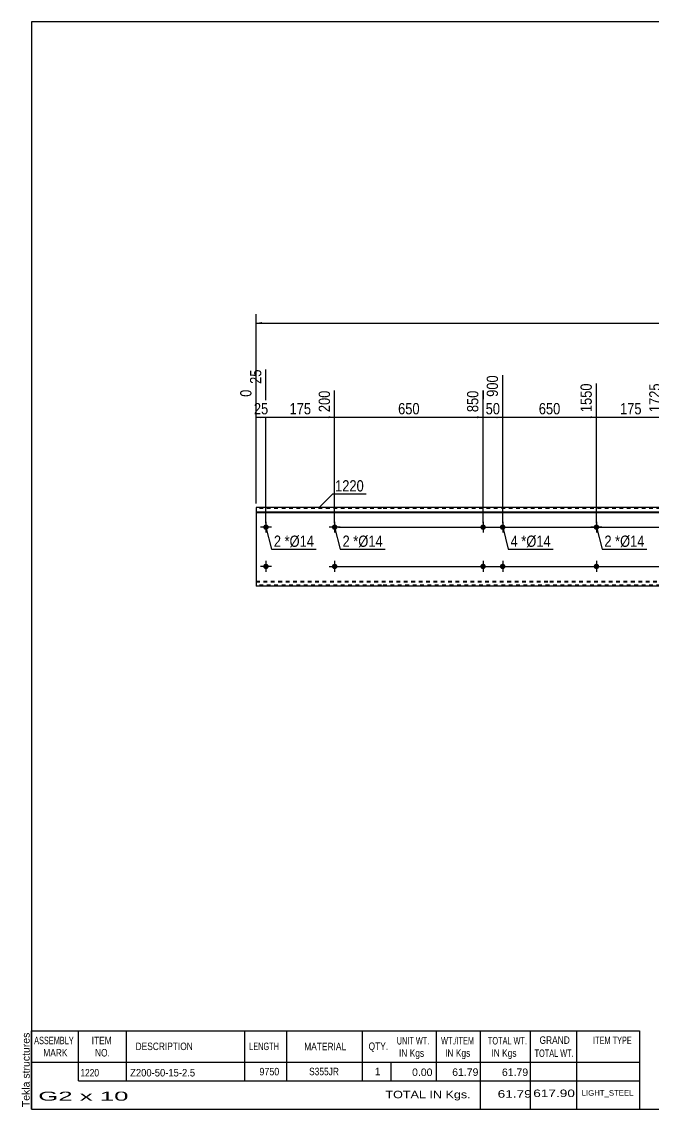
# Model space of a CAD drawing. Header units: millimetres. Extents: x -60 to 343, y -143 to 134.
# Drawn here: x -59.7 to 101.2, y -143.3 to 133.8 of the extents above; entities that cross this region are included whole.
import ezdxf

# ---------------------------------------------------------------- set-up
doc = ezdxf.new("R2010")
doc.units = ezdxf.units.MM
doc.linetypes.add('DXK_LINE_DOT1', pattern=[1.8814, 0.9407, -0.9407])
doc.styles.add('Arial', font='ARIAL.TTF', dxfattribs={"height": 0.2})
doc.styles.add('Arial Narrow', font='ARIALN.TTF', dxfattribs={"height": 0.2})

# ---------------------------------------------------------------- blocks, each defined once
blk = doc.blocks.new('Unknown-629087446-1822')
at = {"color": 5, "linetype": 'Continuous'}
for p, q in [((342.8, 133.75), (-57.2, 133.75)), ((-57.2, 133.75), (-57.2, -143.25)), ((342.8, -143.25), (342.8, 133.75)), ((-57.2, -143.25), (342.8, -143.25))]:
    blk.add_line(p, q, dxfattribs=at)
at = {"color": 174, "linetype": 'Continuous', "style": 'Arial'}
blk.add_text('Tekla structures', height=1.9102, rotation=90, dxfattribs=at).set_placement((-57.7, -142.75))
blk = doc.blocks.new('Bolt-629087446-1223 - 1203')
at = {"linetype": 'Continuous'}
blk.add_hatch(color=3, dxfattribs=at).paths.add_polyline_path([(20.7, -5, -1), (19.3, -5, -1)])
at = {"color": 3, "linetype": 'Continuous'}
for p, q in [((18.6, -5), (21.4, -5)), ((20, -3.6), (20, -6.4))]:
    blk.add_line(p, q, dxfattribs=at)
blk = doc.blocks.new('Part-629087446-1218 - 1203')
at = {"color": 2, "linetype": 'Continuous'}
for p, q in [((0, 10), (0, -10)), ((31.9, 10), (0, 10)), ((0, 8.94), (31.9, 8.94)), ((0, 8.76), (31.9, 8.76)), ((74.69, 10), (32, 10)), ((32, 8.94), (74.69, 8.94)), ((32, 8.76), (74.69, 8.76)), ((116.09, 10), (74.79, 10)), ((74.79, 8.94), (116.09, 8.94)), ((74.79, 8.76), (116.09, 8.76)), ((139.19, 10), (116.19, 10)), ((116.19, 8.94), (139.19, 8.94)), ((116.19, 8.76), (139.19, 8.76)), ((180.58, 10), (139.29, 10)), ((139.29, 8.94), (180.58, 8.94)), ((139.29, 8.76), (180.58, 8.76)), ((209.48, 10), (180.68, 10)), ((180.68, 8.94), (209.48, 8.94)), ((180.68, 8.76), (209.48, 8.76)), ((231.18, 10), (209.58, 10)), ((209.58, 8.94), (231.18, 8.94)), ((209.58, 8.76), (231.18, 8.76)), ((263.17, 10), (231.28, 10)), ((231.28, 8.94), (263.17, 8.94)), ((231.28, 8.76), (263.17, 8.76)), ((263.17, 10), (263.17, -10)), ((31.9, -10), (0, -10)), ((74.69, -10), (32, -10)), ((116.09, -10), (74.79, -10)), ((139.19, -10), (116.19, -10)), ((180.58, -10), (139.29, -10)), ((209.48, -10), (180.68, -10)), ((231.18, -10), (209.58, -10)), ((263.17, -10), (231.28, -10))]:
    blk.add_line(p, q, dxfattribs=at)
at = {"color": 7, "linetype": 'DXK_LINE_DOT1'}
for p, q in [((31.9, 9.75), (0, 9.75)), ((74.69, 9.75), (32, 9.75)), ((116.09, 9.75), (74.79, 9.75)), ((139.19, 9.75), (116.19, 9.75)), ((180.58, 9.75), (139.29, 9.75)), ((209.48, 9.75), (180.68, 9.75)), ((231.18, 9.75), (209.58, 9.75)), ((263.17, 9.75), (231.28, 9.75)), ((0, -8.76), (31.9, -8.76)), ((0, -8.94), (31.9, -8.94)), ((31.9, -9.75), (0, -9.75)), ((32, -8.76), (74.69, -8.76)), ((32, -8.94), (74.69, -8.94)), ((74.69, -9.75), (32, -9.75)), ((74.79, -8.76), (116.09, -8.76)), ((74.79, -8.94), (116.09, -8.94)), ((116.09, -9.75), (74.79, -9.75)), ((116.19, -8.76), (139.19, -8.76)), ((116.19, -8.94), (139.19, -8.94)), ((139.19, -9.75), (116.19, -9.75)), ((139.29, -8.76), (180.58, -8.76)), ((139.29, -8.94), (180.58, -8.94)), ((180.58, -9.75), (139.29, -9.75)), ((180.68, -8.76), (209.48, -8.76)), ((180.68, -8.94), (209.48, -8.94)), ((209.48, -9.75), (180.68, -9.75)), ((209.58, -8.76), (231.18, -8.76)), ((209.58, -8.94), (231.18, -8.94)), ((231.18, -9.75), (209.58, -9.75)), ((231.28, -8.76), (263.17, -8.76)), ((231.28, -8.94), (263.17, -8.94)), ((263.17, -9.75), (231.28, -9.75))]:
    blk.add_line(p, q, dxfattribs=at)
blk = doc.blocks.new('Bolt-629087446-1219 - 1203')
at = {"linetype": 'Continuous'}
for points in [[(58.5, 5, -1), (57.1, 5, -1)], [(63.5, 5, -1), (62.1, 5, -1)], [(58.5, -5, -1), (57.1, -5, -1)], [(63.5, -5, -1), (62.1, -5, -1)]]:
    blk.add_hatch(color=3, dxfattribs=at).paths.add_polyline_path(points)
at = {"color": 3, "linetype": 'Continuous'}
for p, q in [((57.8, 6.4), (57.8, 3.6)), ((62.8, 6.4), (62.8, 3.6)), ((56.4, 5), (59.2, 5)), ((61.4, 5), (64.2, 5)), ((56.4, -5), (59.2, -5)), ((57.8, -3.6), (57.8, -6.4)), ((61.4, -5), (64.2, -5)), ((62.8, -3.6), (62.8, -6.4))]:
    blk.add_line(p, q, dxfattribs=at)
blk = doc.blocks.new('Bolt-629087446-1220 - 1203')
at = {"linetype": 'Continuous'}
blk.add_hatch(color=3, dxfattribs=at).paths.add_polyline_path([(20.7, 5, -1), (19.3, 5, -1)])
at = {"color": 3, "linetype": 'Continuous'}
for p, q in [((20, 6.4), (20, 3.6)), ((21.4, 5), (18.6, 5))]:
    blk.add_line(p, q, dxfattribs=at)
blk = doc.blocks.new('Bolt-629087446-1221 - 1203')
at = {"linetype": 'Continuous'}
blk.add_hatch(color=3, dxfattribs=at).paths.add_polyline_path([(87.39, 5, -1), (85.99, 5, -1)])
at = {"color": 3, "linetype": 'Continuous'}
for p, q in [((86.69, 6.4), (86.69, 3.6)), ((88.09, 5), (85.29, 5))]:
    blk.add_line(p, q, dxfattribs=at)
blk = doc.blocks.new('Bolt-629087446-1222 - 1203')
at = {"linetype": 'Continuous'}
blk.add_hatch(color=3, dxfattribs=at).paths.add_polyline_path([(87.39, -5, -1), (85.99, -5, -1)])
at = {"color": 3, "linetype": 'Continuous'}
for p, q in [((85.29, -5), (88.09, -5)), ((86.69, -3.6), (86.69, -6.4))]:
    blk.add_line(p, q, dxfattribs=at)
blk = doc.blocks.new('Bolt-629087446-1224 - 1203')
at = {"linetype": 'Continuous'}
for points in [[(3.2, 5, -1), (1.8, 5, -1)], [(3.2, -5, -1), (1.8, -5, -1)]]:
    blk.add_hatch(color=3, dxfattribs=at).paths.add_polyline_path(points)
at = {"color": 3, "linetype": 'Continuous'}
for p, q in [((2.5, 6.4), (2.5, 3.6)), ((3.9, 5), (1.1, 5)), ((3.9, -5), (1.1, -5)), ((2.5, -3.6), (2.5, -6.4))]:
    blk.add_line(p, q, dxfattribs=at)
blk = doc.blocks.new('StraightDimension-629087446-1284 - 1203')
at = {"linetype": 'Continuous'}
blk.add_hatch(color=7, dxfattribs=at).paths.add_polyline_path([(61.3, 33.25), (62.8, 33), (61.3, 32.75)])
at = {"color": 7, "linetype": 'Continuous'}
for p, q in [((62.8, 6), (62.8, 43.68)), ((57.8, 6), (57.8, 39.78)), ((57.8, 33), (62.8, 33))]:
    blk.add_line(p, q, dxfattribs=at)
at = {"color": 0}
blk.add_wipeout([(62.73, 33.15), (62.73, 37.35), (57.87, 37.35), (57.87, 33.15)], dxfattribs=at)
at = {"color": 0, "linetype": 'Continuous'}
blk.add_wipeout([(62.2, 44.28), (58, 44.28), (58, 37.6), (62.2, 37.6)], dxfattribs=at)
at = {"color": 3, "linetype": 'Continuous', "style": 'Arial Narrow'}
blk.add_text('900', height=2.863, rotation=90.0002, dxfattribs=at).set_placement((61.6, 38.2))
at = {"color": 3, "style": 'Arial Narrow'}
blk.add_text('50', height=2.863, dxfattribs=at).set_placement((58.47, 33.75))
blk = doc.blocks.new('StraightDimension-629087446-1283 - 1203')
at = {"linetype": 'Continuous'}
blk.add_hatch(color=7, dxfattribs=at).paths.add_polyline_path([(85.19, 33.25), (86.69, 33), (85.19, 32.75)])
at = {"color": 7, "linetype": 'Continuous'}
for p, q in [((62.8, 6), (62.8, 43.68)), ((86.69, 6), (86.69, 41.61)), ((62.8, 33), (86.69, 33))]:
    blk.add_line(p, q, dxfattribs=at)
at = {"color": 0, "linetype": 'Continuous'}
blk.add_wipeout([(86.09, 42.21), (81.89, 42.21), (81.89, 33.7), (86.09, 33.7)], dxfattribs=at)
at = {"color": 0}
blk.add_wipeout([(78.09, 33.15), (78.09, 37.35), (71.4, 37.35), (71.4, 33.15)], dxfattribs=at)
at = {"color": 3, "linetype": 'Continuous', "style": 'Arial Narrow'}
blk.add_text('1550', height=2.863, rotation=90.0002, dxfattribs=at).set_placement((85.49, 34.3))
at = {"color": 3, "style": 'Arial Narrow'}
blk.add_text('650', height=2.863, dxfattribs=at).set_placement((72, 33.75))
blk = doc.blocks.new('StraightDimension-629087446-1282 - 1203')
at = {"linetype": 'Continuous'}
blk.add_hatch(color=7, dxfattribs=at).paths.add_polyline_path([(102.69, 33.25), (104.19, 33), (102.69, 32.75)])
at = {"color": 7, "linetype": 'Continuous'}
for p, q in [((86.69, 6), (86.69, 41.61)), ((104.19, 6), (104.19, 41.61)), ((86.69, 33), (104.19, 33))]:
    blk.add_line(p, q, dxfattribs=at)
at = {"color": 0}
blk.add_wipeout([(98.78, 33.15), (98.78, 37.35), (92.1, 37.35), (92.1, 33.15)], dxfattribs=at)
at = {"color": 0, "linetype": 'Continuous'}
blk.add_wipeout([(103.59, 42.21), (99.39, 42.21), (99.39, 33.7), (103.59, 33.7)], dxfattribs=at)
at = {"color": 3, "linetype": 'Continuous', "style": 'Arial Narrow'}
blk.add_text('1725', height=2.863, rotation=90.0002, dxfattribs=at).set_placement((102.99, 34.3))
at = {"color": 3, "style": 'Arial Narrow'}
blk.add_text('175', height=2.863, dxfattribs=at).set_placement((92.7, 33.75))
blk = doc.blocks.new('StraightDimension-629087446-1286 - 1203')
at = {"linetype": 'Continuous'}
blk.add_hatch(color=7, dxfattribs=at).paths.add_polyline_path([(18.5, 33.25), (20, 33), (18.5, 32.75)])
at = {"color": 7, "linetype": 'Continuous'}
for p, q in [((2.5, 6), (2.5, 45.16)), ((20, 6), (20, 39.78)), ((2.5, 33), (20, 33))]:
    blk.add_line(p, q, dxfattribs=at)
at = {"color": 0}
blk.add_wipeout([(14.59, 33.15), (14.59, 37.35), (7.91, 37.35), (7.91, 33.15)], dxfattribs=at)
at = {"color": 0, "linetype": 'Continuous'}
blk.add_wipeout([(19.4, 40.38), (15.2, 40.38), (15.2, 33.7), (19.4, 33.7)], dxfattribs=at)
at = {"color": 3, "linetype": 'Continuous', "style": 'Arial Narrow'}
blk.add_text('200', height=2.863, rotation=90.0002, dxfattribs=at).set_placement((18.8, 34.3))
at = {"color": 3, "style": 'Arial Narrow'}
blk.add_text('175', height=2.863, dxfattribs=at).set_placement((8.51, 33.75))
blk = doc.blocks.new('StraightDimension-629087446-1287 - 1203')
at = {"linetype": 'Continuous'}
blk.add_hatch(color=7, dxfattribs=at).paths.add_polyline_path([(1, 33.25), (2.5, 33), (1, 32.75)])
at = {"color": 7, "linetype": 'Continuous'}
for p, q in [((2.5, 6), (2.5, 45.16)), ((0, 11), (0, 40.03)), ((0, 33), (2.5, 33))]:
    blk.add_line(p, q, dxfattribs=at)
at = {"color": 0, "linetype": 'Continuous'}
blk.add_wipeout([(1.9, 45.76), (-2.3, 45.76), (-2.3, 40.9), (1.9, 40.9)], dxfattribs=at)
at = {"color": 0}
blk.add_wipeout([(3.68, 33.15), (3.68, 37.35), (-1.18, 37.35), (-1.18, 33.15)], dxfattribs=at)
at = {"color": 0, "linetype": 'Continuous'}
blk.add_wipeout([(-0.6, 40.63), (-4.8, 40.63), (-4.8, 37.6), (-0.6, 37.6)], dxfattribs=at)
at = {"color": 3, "linetype": 'Continuous', "style": 'Arial Narrow'}
for s, height, p in [('25', 2.863, (1.3, 41.5)), ('0', 2.86, (-1.2, 38.2))]:
    blk.add_text(s, height=height, rotation=90.0002, dxfattribs=at).set_placement(p)
at = {"color": 3, "style": 'Arial Narrow'}
blk.add_text('25', height=2.863, dxfattribs=at).set_placement((-0.58, 33.75))
blk = doc.blocks.new('StraightDimension-629087446-1341 - 1203')
at = {"linetype": 'Continuous'}
for points in [[(275.75, -6.5), (276, -5), (276.25, -6.5)], [(276.25, -8.5), (276, -10), (275.75, -8.5)]]:
    blk.add_hatch(color=7, dxfattribs=at).paths.add_polyline_path(points)
at = {"color": 7, "linetype": 'Continuous'}
for p, q in [((21, -5), (278.4, -5)), ((276, -10), (276, -5)), ((264.17, -10), (278.4, -10))]:
    blk.add_line(p, q, dxfattribs=at)
at = {"color": 0}
blk.add_wipeout([(275.85, -5.07), (271.65, -5.07), (271.65, -9.93), (275.85, -9.93)], dxfattribs=at)
at = {"color": 3, "style": 'Arial Narrow'}
blk.add_text('50', height=2.863, rotation=90.0002, dxfattribs=at).set_placement((275.25, -9.33))
blk = doc.blocks.new('StraightDimension-629087446-1340 - 1203')
at = {"linetype": 'Continuous'}
for points in [[(275.75, 3.5), (276, 5), (276.25, 3.5)], [(276.25, -3.5), (276, -5), (275.75, -3.5)]]:
    blk.add_hatch(color=7, dxfattribs=at).paths.add_polyline_path(points)
at = {"color": 7, "linetype": 'Continuous'}
for p, q in [((21, 5), (278.4, 5)), ((276, -5), (276, 5)), ((21, -5), (278.4, -5))]:
    blk.add_line(p, q, dxfattribs=at)
at = {"color": 0}
blk.add_wipeout([(275.85, 3.34), (271.65, 3.34), (271.65, -3.34), (275.85, -3.34)], dxfattribs=at)
at = {"color": 3, "style": 'Arial Narrow'}
blk.add_text('100', height=2.863, rotation=90.0002, dxfattribs=at).set_placement((275.25, -2.74))
blk = doc.blocks.new('StraightDimension-629087446-1339 - 1203')
at = {"linetype": 'Continuous'}
for points in [[(275.75, 8.5), (276, 10), (276.25, 8.5)], [(276.25, 6.5), (276, 5), (275.75, 6.5)]]:
    blk.add_hatch(color=7, dxfattribs=at).paths.add_polyline_path(points)
at = {"color": 7, "linetype": 'Continuous'}
for p, q in [((264.17, 10), (278.4, 10)), ((276, 5), (276, 10)), ((21, 5), (278.4, 5))]:
    blk.add_line(p, q, dxfattribs=at)
at = {"color": 0}
blk.add_wipeout([(275.85, 9.93), (271.65, 9.93), (271.65, 5.07), (275.85, 5.07)], dxfattribs=at)
at = {"color": 3, "style": 'Arial Narrow'}
blk.add_text('50', height=2.863, rotation=90.0002, dxfattribs=at).set_placement((275.25, 5.67))
blk = doc.blocks.new('StraightDimension-629087446-1285 - 1203')
at = {"linetype": 'Continuous'}
blk.add_hatch(color=7, dxfattribs=at).paths.add_polyline_path([(56.3, 33.25), (57.8, 33), (56.3, 32.75)])
at = {"color": 7, "linetype": 'Continuous'}
for p, q in [((20, 6), (20, 39.78)), ((57.8, 6), (57.8, 39.78)), ((20, 33), (57.8, 33))]:
    blk.add_line(p, q, dxfattribs=at)
at = {"color": 0, "linetype": 'Continuous'}
blk.add_wipeout([(57.2, 40.38), (53, 40.38), (53, 33.7), (57.2, 33.7)], dxfattribs=at)
at = {"color": 0}
blk.add_wipeout([(42.24, 33.15), (42.24, 37.35), (35.56, 37.35), (35.56, 33.15)], dxfattribs=at)
at = {"color": 3, "linetype": 'Continuous', "style": 'Arial Narrow'}
blk.add_text('850', height=2.863, rotation=90.0002, dxfattribs=at).set_placement((56.6, 34.3))
at = {"color": 3, "style": 'Arial Narrow'}
blk.add_text('650', height=2.863, dxfattribs=at).set_placement((36.16, 33.75))
blk = doc.blocks.new('StraightDimension-629087446-1391 - 1203')
at = {"linetype": 'Continuous'}
for points in [[(1.5, 56.75), (0, 57), (1.5, 57.25)], [(261.67, 57.25), (263.17, 57), (261.67, 56.75)]]:
    blk.add_hatch(color=7, dxfattribs=at).paths.add_polyline_path(points)
at = {"color": 7, "linetype": 'Continuous'}
for p, q in [((0, 11), (0, 59.25)), ((263.17, 11), (263.17, 59.25)), ((0, 57), (263.17, 57))]:
    blk.add_line(p, q, dxfattribs=at)
at = {"color": 0}
blk.add_wipeout([(135.84, 57.15), (135.84, 61.35), (127.33, 61.35), (127.33, 57.15)], dxfattribs=at)
at = {"color": 3, "style": 'Arial Narrow'}
blk.add_text('9750', height=2.863, dxfattribs=at).set_placement((127.93, 57.75))
blk = doc.blocks.new('CBS_BOM-629087446-1901')
at = {"color": 7, "linetype": 'Continuous'}
for p, q in [((-57.23, -131.28), (-57.23, -123.28)), ((-57.23, -123.28), (97.69, -123.28)), ((-45.23, -131.28), (-45.23, -123.28)), ((-33.04, -131.28), (-33.04, -123.28)), ((-2.88, -131.28), (-2.88, -123.28)), ((7.8, -131.28), (7.8, -123.28)), ((27.12, -131.28), (27.12, -123.28)), ((45.92, -131.28), (45.92, -123.28)), ((57.13, -131.28), (57.13, -123.28)), ((69.92, -131.28), (69.92, -123.28)), ((81.67, -131.28), (81.67, -123.28)), ((97.69, -123.29), (97.69, -131.27)), ((-57.23, -131.28), (97.69, -131.28)), ((-57.23, -136.08), (-57.23, -131.28)), ((-45.23, -136.08), (-45.23, -131.28)), ((-33.04, -136.08), (-33.04, -131.28)), ((-2.88, -136.08), (-2.88, -131.28)), ((7.8, -136.08), (7.8, -131.28)), ((27.12, -136.08), (27.12, -131.28)), ((34.38, -136.08), (34.38, -131.28)), ((45.92, -136.08), (45.92, -131.28)), ((57.13, -136.08), (57.13, -131.28)), ((69.92, -136.08), (69.92, -131.28)), ((81.69, -136.08), (81.69, -131.28)), ((97.69, -131.28), (97.69, -136.08)), ((-57.23, -143.28), (-57.23, -136.1)), ((-45.23, -136.08), (97.69, -136.08)), ((57.13, -143.28), (57.13, -136.1)), ((69.92, -143.28), (69.92, -136.1)), ((81.73, -143.28), (81.73, -136.1)), ((97.69, -136.08), (97.69, -143.28)), ((-57.23, -143.28), (97.69, -143.28))]:
    blk.add_line(p, q, dxfattribs=at)
at = {"color": 3, "linetype": 'Continuous', "style": 'Arial'}
for s, height, width, p in [('ASSEMBLY', 1.91, 0.7, (-56.55, -126.71)), ('ITEM', 1.91, 0.8, (-41.9, -126.71)), ('DESCRIPTION', 1.9102, 0.8, (-30.72, -128.21)), ('LENGTH', 1.91, 0.7, (-1.77, -128.21)), ('MATERIAL', 1.91, 0.8, (12.25, -128.26)), ('QTY.', 1.91, 0.8, (28.64, -128.18)), ('UNIT WT.', 1.91, 0.7, (35.81, -126.78)), ('WT./ITEM', 1.91, 0.7, (47.1, -126.78)), ('TOTAL WT.', 1.91, 0.7, (59.04, -126.78)), ('GRAND', 1.91, 0.8, (72.19, -126.62)), ('ITEM TYPE', 1.91, 0.7, (85.83, -126.7)), ('MARK', 1.91, 0.8, (-54.23, -129.84)), ('NO.', 1.91, 0.8, (-41.05, -129.84)), ('IN Kgs', 1.91, 0.8, (36.39, -129.92)), ('IN Kgs', 1.91, 0.8, (48.14, -129.92)), ('IN Kgs', 1.91, 0.8, (59.93, -129.92)), ('TOTAL WT.', 1.91, 0.7, (70.93, -129.96))]:
    blk.add_text(s, height=height, dxfattribs=dict(at, width=width)).set_placement(p)
at = {"color": 7, "linetype": 'Continuous', "style": 'Arial'}
for s, height, width, p in [('9750', 1.91, 0.85, (0.84, -134.65)), ('S355JR', 1.91, 0.8, (13.49, -134.62)), ('1220', 1.91, 0.8, (-44.77, -134.93)), ('Z200-50-15-2.5', 1.9102, 0.9, (-32.1, -134.93))]:
    blk.add_text(s, height=height, dxfattribs=dict(at, width=width)).set_placement(p)
for s, p in [('1', (30.21, -134.62)), ('0.00', (39.72, -134.81)), ('61.79', (49.94, -134.78)), ('61.79', (62.61, -134.81))]:
    blk.add_text(s, height=1.91, dxfattribs=at).set_placement(p)
at = {"color": 6, "linetype": 'Continuous', "style": 'Arial'}
for s, height, width, p in [('61.79', 1.91, 1.3, (61.52, -140.33)), ('617.90', 1.91, 1.3, (70.59, -140.17)), ('G2 x 10', 2.292, 2.05, (-55.51, -141.09)), ('TOTAL IN Kgs.', 1.9102, 1.2, (32.93, -140.48))]:
    blk.add_text(s, height=height, dxfattribs=dict(at, width=width)).set_placement(p)
blk.add_text('LIGHT_STEEL', height=1.4135, dxfattribs=at).set_placement((82.94, -139.83))
blk = doc.blocks.new('MarkSet-629087446-1410 - 1203')
at = {"color": 0}
blk.add_wipeout([(90.53, -0.01), (90.53, 2.99), (88.71, 2.99), (88.71, -0.01)], dxfattribs=at)
blk.add_wipeout([(90.53, -0.01), (90.53, 2.99), (88.71, 2.99), (88.71, -0.01)], dxfattribs=at)
at = {"color": 7, "linetype": 'Continuous'}
blk.add_line((86.69, 5), (88.11, -0.61), dxfattribs=at)
at = {"color": 0}
blk.add_wipeout([(92.71, -0.01), (92.71, 2.99), (91.43, 2.99), (91.43, -0.01)], dxfattribs=at)
blk.add_wipeout([(92.71, -0.01), (92.71, 2.99), (91.43, 2.99), (91.43, -0.01)], dxfattribs=at)
at = {"color": 3, "style": 'Arial Narrow'}
blk.add_text('2', height=2.86, dxfattribs=at).set_placement((88.71, -0.01))
at = {"color": 0}
blk.add_wipeout([(98.92, -0.01), (98.92, 2.99), (92.71, 2.99), (92.71, -0.01)], dxfattribs=at)
blk.add_wipeout([(98.92, -0.01), (98.92, 2.99), (92.71, 2.99), (92.71, -0.01)], dxfattribs=at)
at = {"color": 7, "linetype": 'Continuous'}
blk.add_line((88.11, -0.61), (99.52, -0.61), dxfattribs=at)
at = {"color": 3, "style": 'Arial Narrow'}
for s, height, p in [('*', 2.86, (91.43, -0.01)), ('Ø14', 2.863, (92.71, -0.01))]:
    blk.add_text(s, height=height, dxfattribs=at).set_placement(p)
blk = doc.blocks.new('Mark-629087446-1394 - 1203')
at = {"color": 0}
blk.add_wipeout([(27.42, 14.09), (27.42, 17.09), (20.11, 17.09), (20.11, 14.09)], dxfattribs=at)
blk.add_wipeout([(27.42, 14.09), (27.42, 17.09), (20.11, 17.09), (20.11, 14.09)], dxfattribs=at)
at = {"color": 7, "linetype": 'Continuous'}
for p, q in [((15.97, 9.95), (19.51, 13.49)), ((19.51, 13.49), (28.02, 13.49))]:
    blk.add_line(p, q, dxfattribs=at)
at = {"color": 3, "style": 'Arial Narrow'}
blk.add_text('1220', height=2.863, dxfattribs=at).set_placement((20.11, 14.09))
blk = doc.blocks.new('MarkSet-629087446-1405 - 1203')
at = {"color": 0}
blk.add_wipeout([(23.84, -0.01), (23.84, 2.99), (22.01, 2.99), (22.01, -0.01)], dxfattribs=at)
blk.add_wipeout([(23.84, -0.01), (23.84, 2.99), (22.01, 2.99), (22.01, -0.01)], dxfattribs=at)
at = {"color": 7, "linetype": 'Continuous'}
blk.add_line((20, 5), (21.41, -0.61), dxfattribs=at)
at = {"color": 0}
blk.add_wipeout([(26.02, -0.01), (26.02, 2.99), (24.74, 2.99), (24.74, -0.01)], dxfattribs=at)
blk.add_wipeout([(26.02, -0.01), (26.02, 2.99), (24.74, 2.99), (24.74, -0.01)], dxfattribs=at)
at = {"color": 3, "style": 'Arial Narrow'}
blk.add_text('2', height=2.86, dxfattribs=at).set_placement((22.01, -0.01))
at = {"color": 0}
blk.add_wipeout([(32.23, -0.01), (32.23, 2.99), (26.02, 2.99), (26.02, -0.01)], dxfattribs=at)
blk.add_wipeout([(32.23, -0.01), (32.23, 2.99), (26.02, 2.99), (26.02, -0.01)], dxfattribs=at)
at = {"color": 7, "linetype": 'Continuous'}
blk.add_line((21.41, -0.61), (32.83, -0.61), dxfattribs=at)
at = {"color": 3, "style": 'Arial Narrow'}
for s, height, p in [('*', 2.86, (24.74, -0.01)), ('Ø14', 2.863, (26.02, -0.01))]:
    blk.add_text(s, height=height, dxfattribs=at).set_placement(p)
blk = doc.blocks.new('Mark-629087446-1423 - 1203')
at = {"color": 0}
blk.add_wipeout([(66.64, -0.01), (66.64, 2.99), (64.81, 2.99), (64.81, -0.01)], dxfattribs=at)
blk.add_wipeout([(66.64, -0.01), (66.64, 2.99), (64.81, 2.99), (64.81, -0.01)], dxfattribs=at)
at = {"color": 7, "linetype": 'Continuous'}
blk.add_line((62.8, 5), (64.21, -0.61), dxfattribs=at)
at = {"color": 0}
blk.add_wipeout([(68.82, -0.01), (68.82, 2.99), (67.54, 2.99), (67.54, -0.01)], dxfattribs=at)
blk.add_wipeout([(68.82, -0.01), (68.82, 2.99), (67.54, 2.99), (67.54, -0.01)], dxfattribs=at)
at = {"color": 3, "style": 'Arial Narrow'}
blk.add_text('4', height=2.86, dxfattribs=at).set_placement((64.81, -0.01))
at = {"color": 0}
blk.add_wipeout([(75.03, -0.01), (75.03, 2.99), (68.82, 2.99), (68.82, -0.01)], dxfattribs=at)
blk.add_wipeout([(75.03, -0.01), (75.03, 2.99), (68.82, 2.99), (68.82, -0.01)], dxfattribs=at)
at = {"color": 7, "linetype": 'Continuous'}
blk.add_line((64.21, -0.61), (75.63, -0.61), dxfattribs=at)
at = {"color": 3, "style": 'Arial Narrow'}
for s, height, p in [('*', 2.86, (67.54, -0.01)), ('Ø14', 2.863, (68.82, -0.01))]:
    blk.add_text(s, height=height, dxfattribs=at).set_placement(p)
blk = doc.blocks.new('Mark-629087446-1424 - 1203')
at = {"color": 0}
blk.add_wipeout([(6.34, -0.01), (6.34, 2.99), (4.51, 2.99), (4.51, -0.01)], dxfattribs=at)
blk.add_wipeout([(6.34, -0.01), (6.34, 2.99), (4.51, 2.99), (4.51, -0.01)], dxfattribs=at)
at = {"color": 7, "linetype": 'Continuous'}
blk.add_line((2.5, 5), (3.91, -0.61), dxfattribs=at)
at = {"color": 0}
blk.add_wipeout([(8.52, -0.01), (8.52, 2.99), (7.24, 2.99), (7.24, -0.01)], dxfattribs=at)
blk.add_wipeout([(8.52, -0.01), (8.52, 2.99), (7.24, 2.99), (7.24, -0.01)], dxfattribs=at)
at = {"color": 3, "style": 'Arial Narrow'}
blk.add_text('2', height=2.86, dxfattribs=at).set_placement((4.51, -0.01))
at = {"color": 0}
blk.add_wipeout([(14.73, -0.01), (14.73, 2.99), (8.52, 2.99), (8.52, -0.01)], dxfattribs=at)
blk.add_wipeout([(14.73, -0.01), (14.73, 2.99), (8.52, 2.99), (8.52, -0.01)], dxfattribs=at)
at = {"color": 7, "linetype": 'Continuous'}
blk.add_line((3.91, -0.61), (15.33, -0.61), dxfattribs=at)
at = {"color": 3, "style": 'Arial Narrow'}
for s, height, p in [('*', 2.86, (7.24, -0.01)), ('Ø14', 2.863, (8.52, -0.01))]:
    blk.add_text(s, height=height, dxfattribs=at).set_placement(p)

msp = doc.modelspace()

# ---------------------------------------------------------------- block references
for name in ['Unknown-629087446-1822', 'Part-629087446-1218 - 1203', 'Bolt-629087446-1224 - 1203', 'Bolt-629087446-1220 - 1203', 'Bolt-629087446-1219 - 1203', 'Bolt-629087446-1221 - 1203', 'Bolt-629087446-1223 - 1203', 'Bolt-629087446-1222 - 1203', 'CBS_BOM-629087446-1901']:
    msp.add_blockref(name, (0, 0))

# ---------------------------------------------------------------- next in the draw order: block references
for name in ['StraightDimension-629087446-1286 - 1203', 'StraightDimension-629087446-1284 - 1203', 'StraightDimension-629087446-1341 - 1203']:
    msp.add_blockref(name, (0, 0))

# ---------------------------------------------------------------- next in the draw order: block references
for name in ['StraightDimension-629087446-1287 - 1203', 'StraightDimension-629087446-1283 - 1203']:
    msp.add_blockref(name, (0, 0))

# ---------------------------------------------------------------- next in the draw order: block references
for name in ['StraightDimension-629087446-1282 - 1203', 'Mark-629087446-1424 - 1203']:
    msp.add_blockref(name, (0, 0))

# ---------------------------------------------------------------- next in the draw order: block references
msp.add_blockref('StraightDimension-629087446-1340 - 1203', (0, 0))

# ---------------------------------------------------------------- next in the draw order: block references
msp.add_blockref('StraightDimension-629087446-1339 - 1203', (0, 0))

# ---------------------------------------------------------------- next in the draw order: block references
for name in ['StraightDimension-629087446-1285 - 1203', 'Mark-629087446-1423 - 1203', 'MarkSet-629087446-1410 - 1203']:
    msp.add_blockref(name, (0, 0))

# ---------------------------------------------------------------- next in the draw order: block references
for name in ['StraightDimension-629087446-1391 - 1203', 'MarkSet-629087446-1405 - 1203']:
    msp.add_blockref(name, (0, 0))

# ---------------------------------------------------------------- next in the draw order: block references
msp.add_blockref('Mark-629087446-1394 - 1203', (0, 0))

doc.saveas('drawing.dxf')
